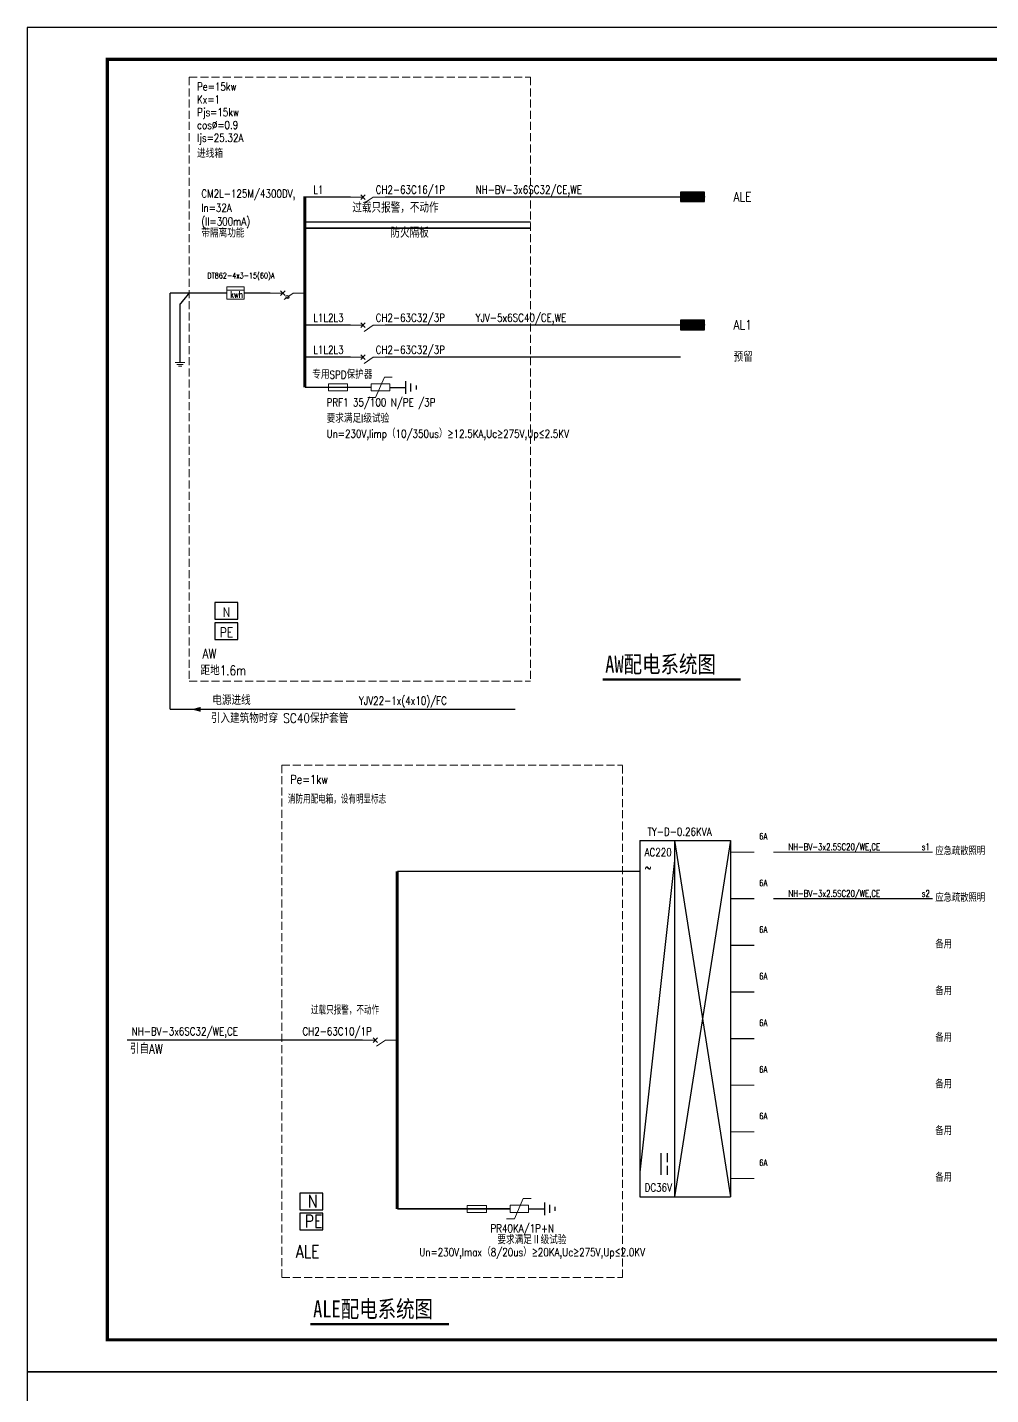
# Model space of a CAD drawing. Extents: x 185245 to 1992634, y -19957 to 755165.
# Drawn here: x 1845574 to 1875683, y 499961 to 542674 of the extents above; entities that cross this region are included whole.
import ezdxf

# ---------------------------------------------------------------- set-up
doc = ezdxf.new("R2010")
doc.units = 0
doc.header["$LTSCALE"] = 1000
doc.header["$MEASUREMENT"] = 0
doc.linetypes.add('CENTER', pattern=[50.8, 31.75, -6.35, 6.35, -6.35])
doc.linetypes.add('DASH', pattern=[0.35, 0.25, -0.1])
for name, color, linetype in [('DIM_SYMB', 3, 'Continuous'), ('EQUIP-照明', 3, 'Continuous'), ('PUB_TEXT', 7, 'Continuous'), ('PUB_TITLE', 4, 'Continuous'), ('SIG_TEXT', 7, 'Continuous'), ('数字', 3, 'Continuous'), ('文字', 6, 'Continuous'), ('电-ELEMENT', 3, 'Continuous')]:
    doc.layers.add(name, color=color, linetype=linetype)
for name, color, linetype, lineweight in [('有线电视线路', 6, 'CENTER', 50), ('照明平面设备层', 11, 'Continuous', 20), ('照明线路', 1, 'Continuous', 50), ('虚线', 7, 'DASH', 20)]:
    doc.layers.add(name, color=color, linetype=linetype, lineweight=lineweight)
doc.styles.add('_TCH_LABEL', font='COMPLEX', dxfattribs={"bigfont": 'GBCBIG'})
doc.styles.add('_TEL_DIM', font='SIMPLEX', dxfattribs={"width": 0.8, "height": 3.5, "bigfont": 'HZTXT'})
doc.styles.add('ACC', font='txt.shx', dxfattribs={"width": 0.9, "bigfont": 'hztxt.shx'})
doc.styles.add('宋体', font='')
doc.styles.get('宋体').set_extended_font_data('NSimSun')

# ---------------------------------------------------------------- blocks, each defined once
blk = doc.blocks.new('接地')
at = {"layer": '电-ELEMENT'}
for p, q in [((0, 0), (0, -248)), ((99, -248), (-99, -248)), ((62, -326), (-62, -326)), ((32, -411), (-32, -411))]:
    blk.add_line(p, q, dxfattribs=at)
blk = doc.blocks.new('*X28')
at = {"color": 0}
for p, q in [((-250, 33), (-83, 200)), ((-250, 68), (-118, 200)), ((-250, 104), (-154, 200)), ((-250, 139), (-189, 200)), ((-250, 174), (-224, 200)), ((-247, 0), (-47, 200)), ((-212, 0), (-12, 200)), ((-177, 0), (23, 200)), ((-141, 0), (59, 200)), ((-106, 0), (94, 200)), ((-71, 0), (129, 200)), ((-35, 0), (165, 200)), ((0, 0), (200, 200)), ((35, 0), (235, 200)), ((71, 0), (250, 179)), ((106, 0), (250, 144)), ((141, 0), (250, 109)), ((177, 0), (250, 73)), ((212, 0), (250, 38)), ((247, 0), (250, 3))]:
    blk.add_line(p, q, dxfattribs=at)
blk = doc.blocks.new('$equip$00001421')
for p, q in [((0.75, 0.6), (-0.75, 0.6)), ((-0.75, 0.6), (-0.75, 0)), ((-0.75, 0), (0.75, 0)), ((0.75, 0), (0.75, 0.6))]:
    blk.add_line(p, q)
at = {"const_width": 0.6}
blk.add_lwpolyline([(-0.75, 0.3), (0.75, 0.3)], dxfattribs=at)
for p in [(-0.75, 0.3), (0, 0.6), (0, 0), (0.75, 0.3)]:
    blk.add_point(p)
at = {"xscale": 0.00300000000061118, "yscale": 0.00300000000061118, "zscale": 0.00300000000061118}
blk.add_blockref('*X28', (0, 0), dxfattribs=at)
at = {"style": '_TCH_LABEL', "flags": 9}
blk.add_attdef('A', (0, 0), '', height=0.00002, dxfattribs=at)

msp = doc.modelspace()

# ---------------------------------------------------------------- linework, layer by layer
at = {"layer": 'DIM_SYMB', "lineweight": -3, "const_width": 70}
for points in [[(1863551.7, 522304), (1867869.7, 522304)], [(1854422, 502162.9), (1858758.5, 502162.9)]]:
    msp.add_lwpolyline(points, dxfattribs=at)
at = {"layer": 'PUB_TEXT', "const_width": 50}
for points in [[(1854255.2, 536592.6), (1861301.4, 536592.6)], [(1861301.4, 536403.1), (1854255.2, 536403.1)]]:
    msp.add_lwpolyline(points, dxfattribs=at)
at = {"layer": 'PUB_TITLE'}
for points in [[(1845574.4, 500673.5), (1904974.4, 500673.5), (1904974.4, 542673.5), (1845574.4, 542673.5)], [(1845574.4, 437673.5), (1934674.4, 437673.5), (1934674.4, 500673.5), (1845574.4, 500673.5)]]:
    msp.add_lwpolyline(points, close=True, dxfattribs=at)
at = {"layer": 'PUB_TITLE', "const_width": 100}
msp.add_lwpolyline([(1848074.4, 501673.5), (1903974.4, 501673.5), (1903974.4, 541673.5), (1848074.4, 541673.5)], close=True, dxfattribs=at)
at = {"layer": 'SIG_TEXT'}
for p, q in [((1865802.4, 516644.4), (1864720.8, 506911.8)), ((1865374.8, 507502, 13625.5), (1865374.8, 506832.7, 13625.5)), ((1865572.8, 507502, 13625.5), (1865572.8, 507218.6, 13625.5)), ((1865572.8, 507105.7, 13625.5), (1865572.8, 506832.7, 13625.5))]:
    msp.add_line(p, q, dxfattribs=at)
for points in [[(1864720.8, 517273.4), (1864720.8, 506142.9)], [(1864720.8, 517273.4), (1867555.3, 517273.4)], [(1865802.4, 517273.4), (1865802.4, 506142.9)], [(1865802.4, 517273.4), (1867555.3, 506142.9)], [(1867555.3, 517273.4), (1865802.4, 506142.9)], [(1867555.3, 517273.4), (1867555.3, 506142.9)], [(1864720.8, 506142.9), (1867555.3, 506142.9)]]:
    msp.add_lwpolyline(points, dxfattribs=at)
at = {"layer": '文字', "linetype": 'ByBlock'}
for p, q in [((1851436.1, 524706), (1851436.1, 524185.4)), ((1852158.3, 524706), (1851436.1, 524706)), ((1852158.3, 524185.4), (1852158.3, 524706)), ((1851436.1, 524185.4), (1852158.3, 524185.4)), ((1851436.1, 524075.4), (1851436.1, 523554.7)), ((1852158.3, 524075.4), (1851436.1, 524075.4)), ((1852158.3, 523554.7), (1852158.3, 524075.4)), ((1851436.1, 523554.7), (1852158.3, 523554.7))]:
    msp.add_line(p, q, dxfattribs=at)
at = {"layer": '文字'}
for p, q in [((1854089.4, 506259), (1854089.4, 505738.8)), ((1854811, 506259), (1854089.4, 506259)), ((1854811, 505738.8), (1854811, 506259)), ((1854089.4, 505738.8), (1854811, 505738.8)), ((1854089.4, 505628.9), (1854089.4, 505108.7)), ((1854811, 505628.9), (1854089.4, 505628.9)), ((1854811, 505108.7), (1854811, 505628.9)), ((1854089.4, 505108.7), (1854811, 505108.7))]:
    msp.add_line(p, q, dxfattribs=at)
for points, const_width in [([(1854249, 537399.7), (1854249, 531426.5)], 100), ([(1857134.8, 516311.9), (1857134.8, 505765.4)], 99.9)]:
    msp.add_lwpolyline(points, dxfattribs=dict(at, const_width=const_width))
at = {"layer": '文字', "linetype": 'ByBlock'}
msp.add_solid([(1850704.3, 521368.7), (1850994.1, 521291), (1850994.1, 521446.3)], dxfattribs=at)
at = {"layer": '有线电视线路', "linetype": 'CENTER', "ltscale": 0.2, "const_width": 45}
msp.add_lwpolyline([(1850635.7, 534372.9), (1850348.4, 534023.6), (1850348.4, 532207)], dxfattribs=at)
at = {"layer": '照明平面设备层', "ltscale": 1200}
for p, q in [((1855676.2, 537372.9), (1856064.8, 537372.9)), ((1856133.6, 537445.5), (1855996, 537300.4)), ((1855996, 537445.5), (1856133.6, 537300.4)), ((1856387.4, 537372.9), (1856101.1, 537176.5)), ((1856387.4, 537372.9), (1856752.9, 537372.9)), ((1851810.7, 534465.9), (1852354, 534465.9)), ((1853172.3, 534372.9), (1853560.9, 534372.9)), ((1853492.1, 534445.5), (1853629.7, 534300.4)), ((1853629.7, 534445.5), (1853492.1, 534300.4)), ((1853883.5, 534372.9), (1853597.2, 534176.5)), ((1853883.5, 534372.9), (1854249, 534372.9)), ((1855676.2, 533372.9), (1856064.8, 533372.9)), ((1856133.6, 533445.5), (1855996, 533300.4)), ((1855996, 533445.5), (1856133.6, 533300.4)), ((1856387.4, 533372.9), (1856101.1, 533176.5)), ((1856387.4, 533372.9), (1856752.9, 533372.9)), ((1850198.4, 532207), (1850498.4, 532207)), ((1855676.2, 532372.9), (1856064.8, 532372.9)), ((1856133.6, 532445.5), (1855996, 532300.4)), ((1855996, 532445.5), (1856133.6, 532300.4)), ((1856387.4, 532372.9), (1856101.1, 532176.5)), ((1856387.4, 532372.9), (1856752.9, 532372.9)), ((1850248.4, 532143.2), (1850448.4, 532143.2)), ((1850298.4, 532085.7), (1850398.4, 532085.7)), ((1856734.7, 531748.4), (1856454.9, 531110.1)), ((1856734.7, 531748.4), (1856977.9, 531748.4)), ((1856211.6, 531110.1), (1856454.9, 531110.1)), ((1861075.3, 506087.4), (1860795.6, 505449)), ((1861075.3, 506087.4), (1861318.6, 506087.4)), ((1860552.3, 505449), (1860795.6, 505449))]:
    msp.add_line(p, q, dxfattribs=at)
at = {"layer": '照明平面设备层'}
for p, q in [((1856059.1, 511038.7), (1856447.4, 511038.7)), ((1856378.6, 511111.2), (1856516.1, 510966.2)), ((1856516.1, 511111.2), (1856378.6, 510966.2)), ((1856769.7, 511038.7), (1856483.6, 510842.4)), ((1856769.7, 511038.7), (1857134.8, 511038.7))]:
    msp.add_line(p, q, dxfattribs=at)
at = {"layer": '照明平面设备层', "ltscale": 1200}
for points in [[(1851810.7, 534566.1), (1852354, 534566.1), (1852354, 534179.7), (1851810.7, 534179.7)], [(1855585.8, 531535.9), (1854983.7, 531535.9), (1854983.7, 531317.1), (1855585.8, 531317.1)], [(1856320.6, 531538.5), (1856320.6, 531314.5), (1856902.5, 531314.5), (1856902.5, 531538.5)], [(1859926.5, 505874.8), (1859324.4, 505874.8), (1859324.4, 505656.1), (1859926.5, 505656.1)], [(1860661.3, 505877.4), (1860661.3, 505653.5), (1861243.2, 505653.5), (1861243.2, 505877.4)]]:
    msp.add_lwpolyline(points, close=True, dxfattribs=at)
msp.add_circle((1853704, 534249.8), 50, dxfattribs=at)
at = {"layer": '照明线路', "linetype": 'ByBlock'}
for points, const_width in [([(1855676.2, 537372.9), (1854249, 537372.9)], 45), ([(1856752.9, 537372.9), (1865989.4, 537372.9)], 45), ([(1851810.7, 534372.9), (1850035.8, 534372.9)], 45), ([(1853172.3, 534372.9), (1852354, 534372.9)], 45), ([(1855676.2, 533372.9), (1854249, 533372.9)], 45), ([(1856752.9, 533372.9), (1865989.4, 533372.9)], 45), ([(1855676.2, 532372.9), (1854249, 532372.9)], 45), ([(1856752.9, 532372.9), (1865989.4, 532372.9)], 45), ([(1854249, 531426.5), (1855472.2, 531426.5)], 45), ([(1855472.2, 531426.5), (1856320.6, 531426.5)], 45), ([(1867555.3, 516909.8), (1868299.3, 516909.8)], 36), ([(1868894.6, 516909.8), (1873870.8, 516909.8)], 36), ([(1857134.8, 516311.9), (1864720.8, 516311.9)], 45), ([(1867555.3, 515453.1), (1868299.3, 515453.1)], 36), ([(1868894.6, 515453.1), (1873870.8, 515453.1)], 36), ([(1867555.3, 513996.4), (1868299.3, 513996.4)], 36), ([(1867555.3, 512539.7), (1868299.3, 512539.7)], 36), ([(1856059.1, 511038.7), (1848691.5, 511038.7)], 45), ([(1867555.3, 511082.9), (1868299.3, 511082.9)], 36), ([(1867555.3, 509626.2), (1868299.3, 509626.2)], 36), ([(1867555.3, 508169.5), (1868299.3, 508169.5)], 36), ([(1867555.3, 506712.8), (1868299.3, 506712.8)], 36), ([(1857134.8, 505765.4), (1859812.8, 505765.4)], 45), ([(1859812.8, 505765.4), (1860661.3, 505765.4)], 45)]:
    msp.add_lwpolyline(points, dxfattribs=dict(at, const_width=const_width))
at = {"layer": '照明线路', "ltscale": 0.8, "const_width": 45}
for points in [[(1850035.8, 534372.9), (1850035.8, 521368.7)], [(1850035.8, 521368.7), (1860821.7, 521368.7)]]:
    msp.add_lwpolyline(points, dxfattribs=at)
at = {"layer": '虚线'}
for p, q in [((1850635.7, 541118), (1850635.7, 522244.1)), ((1850635.7, 541118), (1861301.4, 541118)), ((1861301.4, 541118), (1861301.4, 522244.1)), ((1850635.7, 522244.1), (1861301.4, 522244.1)), ((1853524.8, 519629.5), (1853524.8, 503617.5)), ((1853524.8, 519629.5), (1864181, 519629.5)), ((1864181, 503617.5), (1864181, 519629.5)), ((1853524.8, 503617.5), (1864181, 503617.5))]:
    msp.add_line(p, q, dxfattribs=at)

# ---------------------------------------------------------------- block references
at = {"layer": 'EQUIP-照明', "xscale": 500.0000000001731, "yscale": 500.0000000001731, "zscale": 500.0000000001731, "rotation": 4.768187076096535e-05}
for p in [(1866364.4, 537228.3), (1866364.4, 533228.3)]:
    msp.add_blockref('$equip$00001421', p, dxfattribs=at)
at = {"layer": '照明线路', "linetype": 'ByBlock', "xscale": 1.999997999984771, "yscale": 1.999997999984771, "zscale": 1.999997999984771, "rotation": 90}
for p in [(1856902.5, 531426.5), (1861243.2, 505765.4)]:
    msp.add_blockref('接地', p, dxfattribs=at)

# ---------------------------------------------------------------- texts
at = {"layer": 'DIM_SYMB', "color": 7, "style": '宋体', "width": 0.8}
for s, p in [('AW配电系统图', (1863635.8, 522514.9)), ('ALE配电系统图', (1854506.1, 502373.8))]:
    msp.add_text(s, height=528.69, dxfattribs=at).set_placement(p)
at = {"layer": 'SIG_TEXT', "style": '_TEL_DIM', "width": 0.8}
for s, p in [('TY-D-0.26KVA', (1864958.3, 517422.8)), ('AC220', (1864866.5, 516779.2)), ('~', (1864874.2, 516303.1, 32361.8)), ('DC36V', (1864866.5, 506305.2))]:
    msp.add_text(s, height=250, dxfattribs=at).set_placement(p)
at = {"layer": '数字', "linetype": 'ByBlock'}
for s, height, style, width, p in [('Pe=15kw', 250, '_TEL_DIM', 0.8, (1850879.1, 540697.9)), ('Kx=1', 250, '_TEL_DIM', 0.8, (1850879.1, 540297.9)), ('Pjs=15kw', 250, '_TEL_DIM', 0.8, (1850879.1, 539897.9)), ('cos%%C=0.9', 250, '_TEL_DIM', 0.8, (1850879.1, 539497.9)), ('Ijs=25.32A', 250, '_TEL_DIM', 0.8, (1850879.1, 539097.9)), ('进线箱', 250, '_TEL_DIM', 0.8, (1850879.1, 538600.4)), ('CH2-63C16/1P', 250, '_TEL_DIM', 0.8, (1856461.1, 537477.9)), ('NH-BV-3x6SC32/CE,WE', 250, '_TEL_DIM', 0.8, (1859585.9, 537477.9)), ('CM2L-125M/4300DV,', 250, '_TEL_DIM', 0.8, (1851012.4, 537353.8)), ('L1', 250, '_TEL_DIM', 0.8, (1854510.3, 537477.9)), ('In=32A', 250, '_TEL_DIM', 0.8, (1851012.4, 536912.9)), ('过载只报警，不动作', 277.53, '_TEL_DIM', 0.8, (1855731.2, 536890)), ('(Il=300mA)', 250, '_TEL_DIM', 0.8, (1851012.4, 536486.7)), ('带隔离功能', 250, '_TEL_DIM', 0.8, (1851012.4, 536115.2)), ('防火隔板', 277.53, '_TEL_DIM', 0.8, (1856923.6, 536106.6)), ('DT862-4x3-15(60)A', 175, '_TEL_DIM', 0.8, (1851197.3, 534832.7)), ('kwh', 200, '_TEL_DIM', 0.8, (1851914.1, 534227.9)), ('L1L2L3', 250, '_TEL_DIM', 0.8, (1854510.3, 533477.9)), ('CH2-63C32/3P', 250, '_TEL_DIM', 0.8, (1856461.1, 533477.9)), ('YJV-5x6SC40/CE,WE', 250, '_TEL_DIM', 0.8, (1859585.9, 533477.9)), ('L1L2L3', 250, '_TEL_DIM', 0.8, (1854510.3, 532477.9)), ('CH2-63C32/3P', 250, '_TEL_DIM', 0.8, (1856461.1, 532477.9)), ('专用SPD保护器', 250, '_TEL_DIM', 0.8, (1854479.2, 531697.7)), ('PRF1 35/100 N/PE /3P', 250, '_TEL_DIM', 0.8, (1854927.7, 530833.2)), ('要求满足I级试验', 250, '_TEL_DIM', 0.8, (1854927.7, 530325.4)), ('Un=230V,Iimp（10/350us）≥12.5KA,Uc≥275V,Up≤2.5KV', 250, '_TEL_DIM', 0.8, (1854927.7, 529855.2)), ('YJV22-1x(4x10)/FC', 250, '_TEL_DIM', 0.8, (1855937, 521515.1)), ('Pe=1kw', 277.53, '_TEL_DIM', 0.8, (1853794.9, 519040.3)), ('消防用配电箱，设有明显标志', 250, 'ACC', 0.7, (1853718.5, 518429.7)), ('6A', 200, '_TEL_DIM', 0.8, (1868447.2, 517303.8)), ('NH-BV-3x2.5SC20/WE,CE', 200, '_TEL_DIM', 0.8, (1869362, 516973.9)), ('s1', 200, '_TEL_DIM', 0.8, (1873528.8, 516973.9)), ('6A', 200, '_TEL_DIM', 0.8, (1868447.2, 515847.1)), ('NH-BV-3x2.5SC20/WE,CE', 200, '_TEL_DIM', 0.8, (1869362, 515517.2)), ('s2', 200, '_TEL_DIM', 0.8, (1873528.8, 515517.2)), ('6A', 200, '_TEL_DIM', 0.8, (1868447.2, 514390.4)), ('6A', 200, '_TEL_DIM', 0.8, (1868447.2, 512933.6)), ('过载只报警，不动作', 250, 'ACC', 0.7, (1854441.1, 511838.4)), ('NH-BV-3x6SC32/WE,CE', 249.78, '_TEL_DIM', 0.8, (1848837.2, 511185)), ('CH2-63C10/1P', 249.78, '_TEL_DIM', 0.8, (1854173.3, 511185)), ('6A', 200, '_TEL_DIM', 0.8, (1868447.2, 511476.9)), ('6A', 200, '_TEL_DIM', 0.8, (1868447.2, 510020.2)), ('6A', 200, '_TEL_DIM', 0.8, (1868447.2, 508563.5)), ('6A', 200, '_TEL_DIM', 0.8, (1868447.2, 507106.7)), ('PR40KA/1P+N', 250, '_TEL_DIM', 0.8, (1860049.1, 505028.5, 0)), ('要求满足Ⅱ级试验', 250, '_TEL_DIM', 0.8, (1860265.4, 504664.8, 0)), ('Un=230V,Imax（8/20us）≥20KA,Uc≥275V,Up≤2.0KV', 250, '_TEL_DIM', 0.8, (1857826.3, 504285.8, 0))]:
    msp.add_text(s, height=height, dxfattribs=dict(at, style=style, width=width)).set_placement(p)
at = {"layer": '文字', "linetype": 'ByBlock', "style": '_TEL_DIM', "width": 0.8}
for s, height, p in [('ALE', 300, (1867649.4, 537229.9)), ('AL1', 300, (1867649.4, 533229.9)), ('预留', 300, (1867649.4, 532229.9)), ('N', 300, (1851688.3, 524254.4)), ('PE', 300, (1851591, 523623.7)), ('AW', 300, (1851052.2, 522956.4)), ('距地1.6m', 300, (1850988.6, 522436.4)), ('电源进线', 300, (1851354.6, 521506.4)), ('引入建筑物时穿 SC40保护套管', 300, (1851310.2, 520942.5)), ('应急疏散照明', 240, (1873954.7, 516818.2)), ('应急疏散照明', 240, (1873954.7, 515361.5)), ('备用', 240, (1873954.7, 513904.7)), ('备用', 240, (1873954.7, 512448)), ('引自AW', 299.74, (1848778.7, 510612.5)), ('备用', 240, (1873954.7, 510991.3)), ('备用', 240, (1873954.7, 509534.6)), ('备用', 240, (1873954.7, 508077.8)), ('备用', 240, (1873954.7, 506621.1)), ('N', 399.6, (1854341.4, 505807.8)), ('PE', 399.65, (1854244.2, 505177.7)), ('ALE', 399.65, (1853965.6, 504231.8))]:
    msp.add_text(s, height=height, dxfattribs=at).set_placement(p)

doc.saveas('drawing.dxf')
